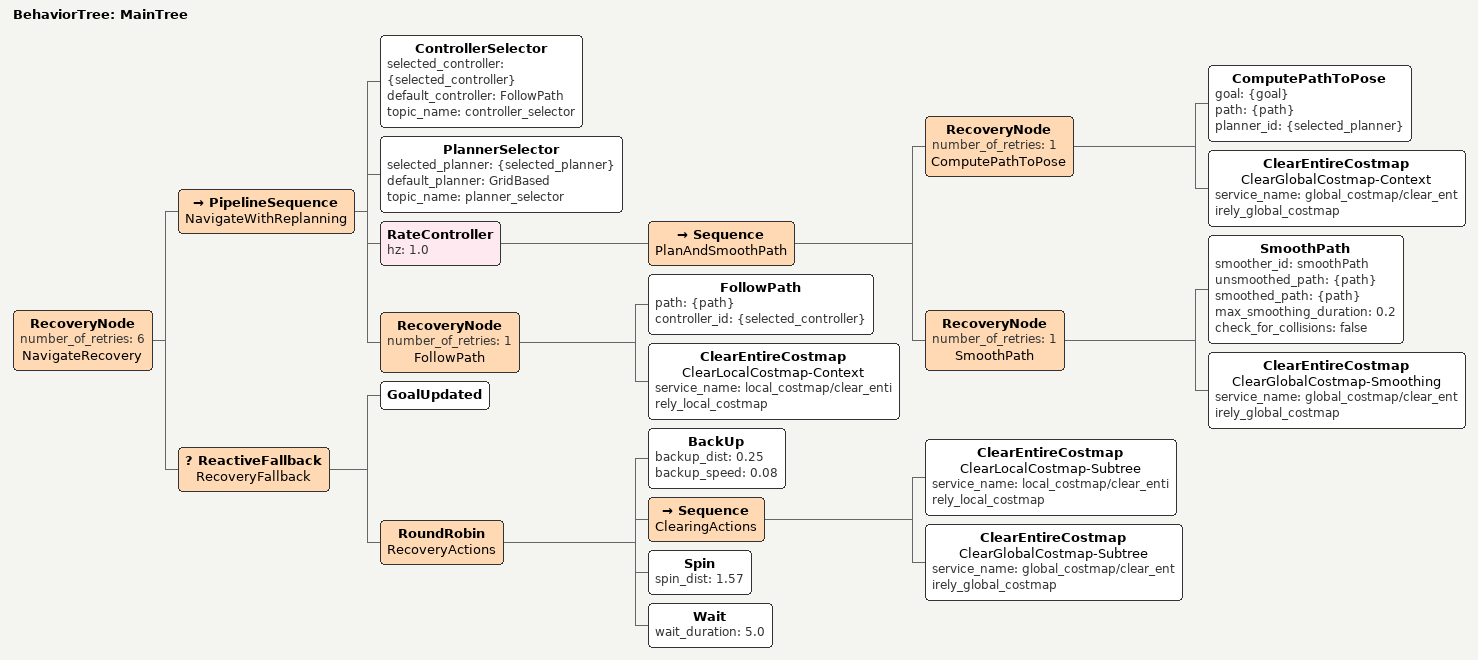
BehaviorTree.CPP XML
<!-- Humble BT.CPP 3: action status drives recovery; error-code conditions are unavailable. -->
<root main_tree_to_execute="MainTree">
  <BehaviorTree ID="MainTree">
    <RecoveryNode number_of_retries="6" name="NavigateRecovery">
      <PipelineSequence name="NavigateWithReplanning">
        <ControllerSelector selected_controller="{selected_controller}" default_controller="FollowPath" topic_name="controller_selector"/>
        <PlannerSelector selected_planner="{selected_planner}" default_planner="GridBased" topic_name="planner_selector"/>
        <RateController hz="1.0">
          <Sequence name="PlanAndSmoothPath">
            <RecoveryNode number_of_retries="1" name="ComputePathToPose">
              <ComputePathToPose goal="{goal}" path="{path}" planner_id="{selected_planner}"/>
              <ClearEntireCostmap name="ClearGlobalCostmap-Context" service_name="global_costmap/clear_entirely_global_costmap"/>
            </RecoveryNode>
            <RecoveryNode number_of_retries="1" name="SmoothPath">
              <SmoothPath smoother_id="smoothPath" unsmoothed_path="{path}" smoothed_path="{path}" max_smoothing_duration="0.2" check_for_collisions="false"/>
              <ClearEntireCostmap name="ClearGlobalCostmap-Smoothing" service_name="global_costmap/clear_entirely_global_costmap"/>
            </RecoveryNode>
          </Sequence>
        </RateController>
        <RecoveryNode number_of_retries="1" name="FollowPath">
          <FollowPath path="{path}" controller_id="{selected_controller}"/>
          <ClearEntireCostmap name="ClearLocalCostmap-Context" service_name="local_costmap/clear_entirely_local_costmap"/>
        </RecoveryNode>
      </PipelineSequence>
      <ReactiveFallback name="RecoveryFallback">
        <GoalUpdated/>
        <RoundRobin name="RecoveryActions">
          <BackUp backup_dist="0.25" backup_speed="0.08"/>
          <Sequence name="ClearingActions">
            <ClearEntireCostmap name="ClearLocalCostmap-Subtree" service_name="local_costmap/clear_entirely_local_costmap"/>
            <ClearEntireCostmap name="ClearGlobalCostmap-Subtree" service_name="global_costmap/clear_entirely_global_costmap"/>
          </Sequence>
          <Spin spin_dist="1.57"/>
          <Wait wait_duration="5.0"/>
        </RoundRobin>
      </ReactiveFallback>
    </RecoveryNode>
  </BehaviorTree>
</root>
